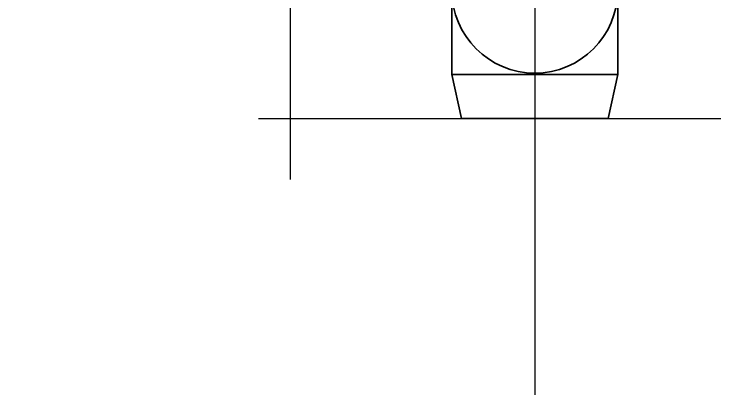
# Model space of a CAD drawing. Header units: inches. Extents: x 885 to 6823, y 710 to 5493.
# Drawn here: x 2846.7 to 2973.5, y 2187.9 to 2256.8 of the extents above; entities that cross this region are included whole.
import ezdxf

# ---------------------------------------------------------------- set-up
doc = ezdxf.new("R2010")
doc.units = ezdxf.units.IN
doc.layers.add('1', color=7, linetype='Continuous', true_color=0xffffff)

# ---------------------------------------------------------------- blocks, each defined once
blk = doc.blocks.new('A$C773D0E90')
at = {"color": 4}
for p, q in [((0, 50), (0, -50)), ((-50, 0), (50, 0))]:
    blk.add_line(p, q, dxfattribs=at)
blk = doc.blocks.new('A$C0B5A562A')
at = {"color": 6}
for p, q in [((0, 50), (0, -50)), ((-50, 0), (50, 0))]:
    blk.add_line(p, q, dxfattribs=at)

msp = doc.modelspace()

# ---------------------------------------------------------------- linework, layer by layer
at = {"layer": '1', "color": 7, "linetype": 'Continuous', "lineweight": 35}
for p, q in [((2925.93, 2261.09), (2925.93, 2245.86)), ((2955.93, 2245.86), (2955.93, 2261.09)), ((2955.93, 2245.86), (2925.93, 2245.86)), ((2925.93, 2245.86), (2927.68, 2237.86)), ((2954.18, 2237.86), (2955.93, 2245.86)), ((2954.18, 2237.86), (2927.68, 2237.86))]:
    msp.add_line(p, q, dxfattribs=at)
msp.add_arc((2940.93, 2261.09), 15, 180, 0, dxfattribs=at)

# ---------------------------------------------------------------- block references
for name, p in [('A$C773D0E90', (2896.68, 2276.86)), ('A$C0B5A562A', (2940.93, 2237.86))]:
    msp.add_blockref(name, p)

doc.saveas('drawing.dxf')
